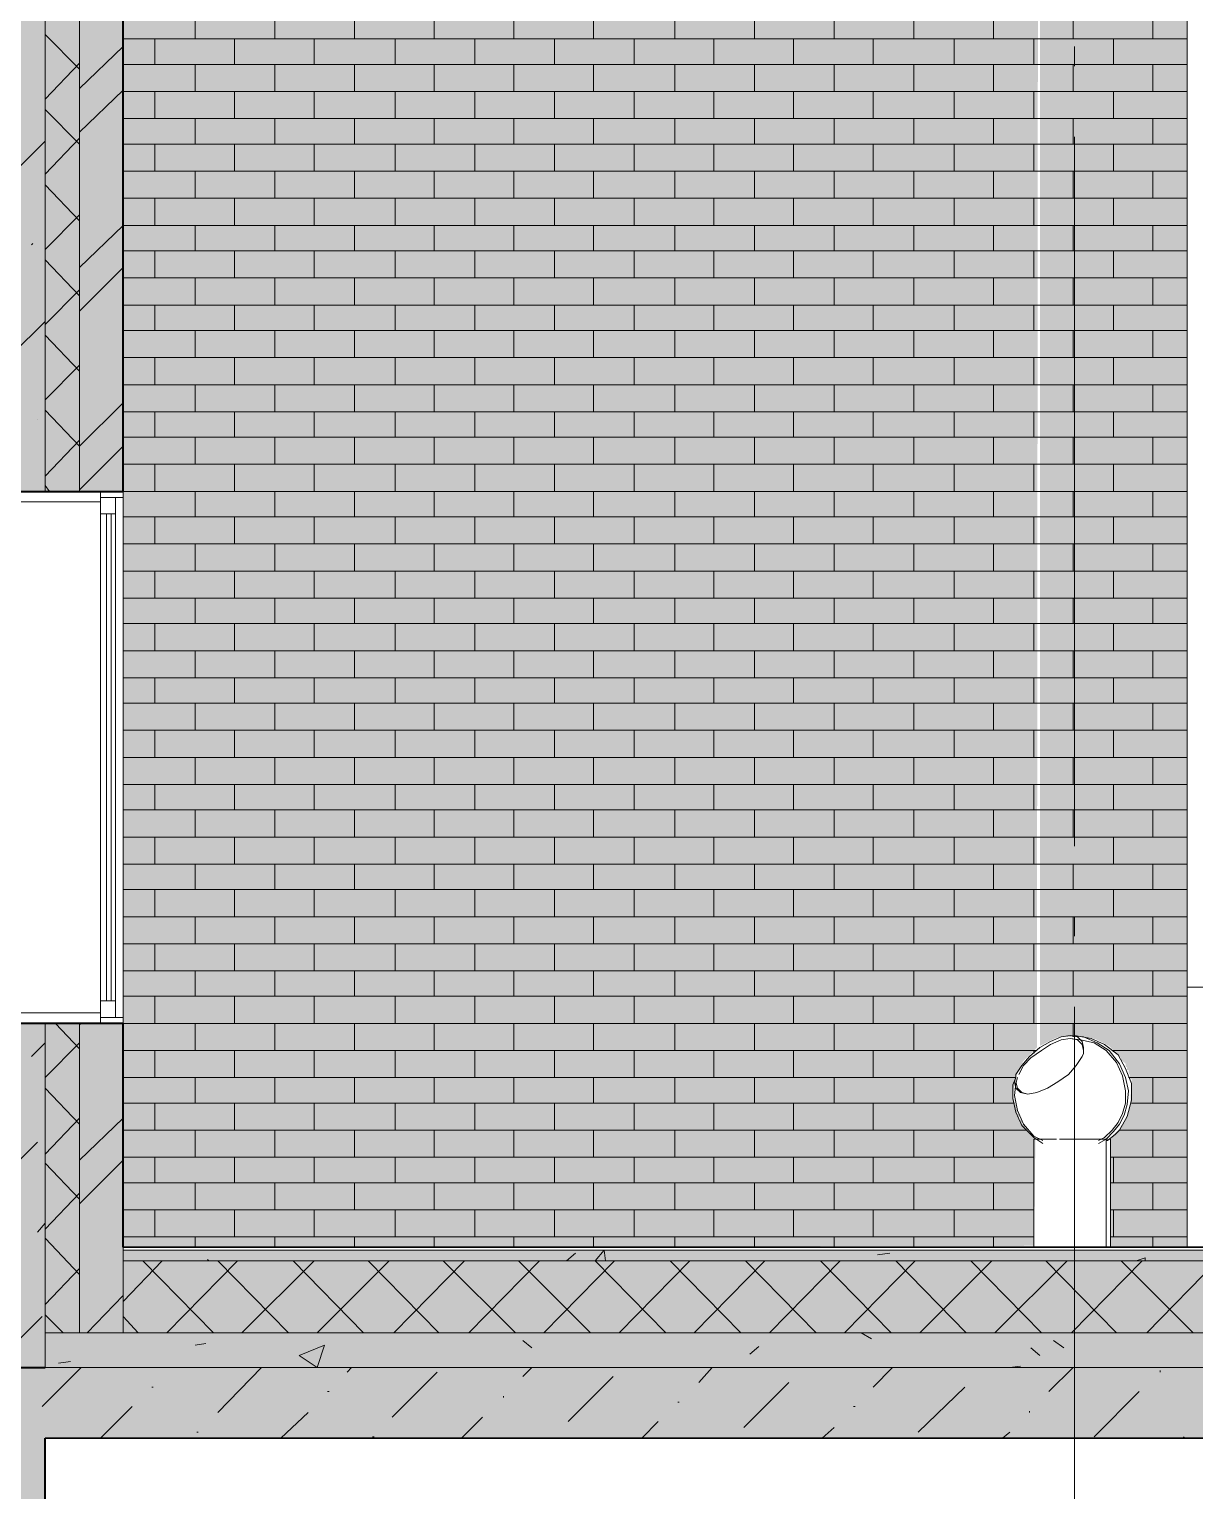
# Model space of a CAD drawing. Header units: millimetres. Extents: x -6983 to 114033, y -5968 to 36007.
# Drawn here: x 86035 to 89318, y 6187 to 10304 of the extents above; entities that cross this region are included whole.
import ezdxf

# ---------------------------------------------------------------- set-up
doc = ezdxf.new("R2010")
doc.units = ezdxf.units.MM
doc.layers.add('PDF _Геометрия', color=7, linetype='Continuous')
doc.layers.add('PDF _Сплошная заливка', color=7, linetype='Continuous', true_color=0xffffff)

msp = doc.modelspace()

# ---------------------------------------------------------------- hatches: boundary and pattern name
at = {"layer": 'PDF _Сплошная заливка', "transparency": 33554559}
h = msp.add_hatch(color=256, dxfattribs=at)
h.paths.add_polyline_path([(85880.3, 9002.4), (86079.3, 9002.4), (86079.3, 12105.4), (85880.3, 12105.4)])
h.paths.add_polyline_path([(86079.3, 7503.8), (85880.3, 7503.8), (85880.3, 6534.3), (86079.3, 6534.3)])
h = msp.add_hatch(color=256, dxfattribs=at)
h.paths.add_polyline_path([(86079.3, 9002.4), (86176.6, 9002.4), (86176.6, 12105.4), (86079.3, 12105.4)])
h.paths.add_polyline_path([(86176.6, 7503.8), (86079.3, 7503.8), (86079.3, 6631.7), (86176.6, 6631.7)])
h = msp.add_hatch(color=256, dxfattribs=at)
h.paths.add_polyline_path([(86176.6, 9002.4), (86299.4, 9002.4), (86299.4, 12105.4), (86176.6, 12105.4)])
h.paths.add_polyline_path([(86299.4, 7503.8), (86176.6, 7503.8), (86176.6, 6631.7), (86299.4, 6631.7)])
for points in [[(88873.2, 7436), (88877.5, 12105.4), (86299.4, 12105.4), (86299.4, 6873), (88864.8, 6877.2), (88869, 7182), (88856.3, 7194.7), (88847.8, 7194.7), (88847.8, 7203.2), (88843.6, 7207.4), (88839.4, 7207.4), (88839.4, 7215.9), (88835.1, 7220.1), (88830.9, 7220.1), (88830.9, 7228.6), (88826.7, 7232.8), (88822.4, 7232.8), (88822.4, 7249.8), (88818.2, 7249.8), (88818.2, 7262.5), (88814, 7262.5), (88814, 7275.2), (88809.7, 7275.2), (88809.7, 7287.9), (88805.5, 7292.1), (88809.7, 7342.9), (88818.2, 7368.3), (88822.4, 7372.5), (88835.1, 7397.9)], [(89080.7, 7182), (89080.7, 6873), (89296.6, 6873), (89296.6, 12105.4), (88881.7, 12105.4), (88881.7, 7440.3), (88924, 7461.4), (88936.7, 7465.7), (89004.5, 7465.7), (89029.9, 7461.4), (89042.6, 7457.2), (89076.4, 7440.3), (89110.3, 7406.4), (89110.3, 7397.9), (89114.5, 7397.9), (89123, 7389.5), (89123, 7381), (89127.2, 7381), (89127.2, 7372.5), (89131.5, 7372.5), (89131.5, 7359.8), (89135.7, 7359.8), (89135.7, 7347.1), (89139.9, 7347.1), (89135.7, 7266.7), (89131.5, 7254), (89114.5, 7220.1), (89110.3, 7215.9), (89106.1, 7207.4)], [(86299.4, 6864.5), (86299.4, 6834.9), (96980, 6834.9), (96980, 6864.5)], [(86299.4, 6834.9), (86299.4, 6631.7), (96980, 6631.7), (96980, 6834.9)], [(86079.3, 6631.7), (86079.3, 6534.3), (96980, 6534.3), (96980, 6631.7)], [(76880.3, 6534.3), (76880.3, 6335.4), (86079.3, 6335.4), (86079.3, 6534.3)], [(86079.3, 6534.3), (86079.3, 6335.4), (96980, 6335.4), (96980, 6534.3)]]:
    msp.add_hatch(color=256, dxfattribs=at).paths.add_polyline_path(points)
h = msp.add_hatch(color=256, dxfattribs=at)
h.paths.add_polyline_path([(86079.3, 1835.4), (85880.3, 1835.4), (85880.3, 235.2), (86079.3, 235.2)])
h.paths.add_polyline_path([(85880.3, 4472.7), (86079.3, 4472.7), (86079.3, 6335.4), (85880.3, 6335.4)])
h.paths.add_polyline_path([(85880.3, 2034.3), (86079.3, 2034.3), (86079.3, 2102.1), (85880.3, 2102.1)])

# ---------------------------------------------------------------- linework, layer by layer
at = {"layer": 'PDF _Геометрия', "lineweight": 40}
for points in [[(85880.3, 10903.1), (85880.3, 9002.4), (86299.4, 9002.4), (86299.4, 12105.4), (85880.3, 12105.4), (85880.3, 11445)], [(86299.4, 6873), (86299.4, 7503.8), (85880.3, 7503.8), (85880.3, 6534.3), (86079.3, 6534.3)], [(85880.3, 6335.4), (85880.3, 4472.7), (86079.3, 4472.7), (86079.3, 6335.4)]]:
    msp.add_lwpolyline(points, dxfattribs=at)
at = {"layer": 'PDF _Геометрия', "lineweight": 9}
for points in [[(86079.3, 12105.4), (86079.3, 9002.4)], [(86176.6, 12101.1), (86176.6, 12105.4), (86176.6, 9002.4)], [(86502.6, 10276.6), (86502.6, 10352.8)], [(86727, 10276.6), (86727, 10352.8)], [(86951.3, 10276.6), (86951.3, 10352.8)], [(87175.7, 10276.6), (87175.7, 10352.8)], [(87400.1, 10276.6), (87400.1, 10352.8)], [(87624.4, 10276.6), (87624.4, 10352.8)], [(87853, 10276.6), (87853, 10352.8)], [(88077.4, 10276.6), (88077.4, 10352.8)], [(88301.7, 10276.6), (88301.7, 10352.8)], [(88526.1, 10276.6), (88526.1, 10352.8)], [(88750.5, 10276.6), (88750.5, 10352.8)], [(88974.8, 10276.6), (88974.8, 10352.8)], [(89199.2, 10276.6), (89199.2, 10352.8)], [(86176.6, 10191.9), (86079.3, 10289.3)], [(86176.6, 10136.9), (86299.4, 10255.4)], [(86299.4, 10276.6), (88877.5, 10276.6), (89296.6, 10276.6)], [(86388.3, 10204.6), (86388.3, 10276.6)], [(86612.7, 10204.6), (86612.7, 10276.6)], [(86837, 10204.6), (86837, 10276.6)], [(87065.6, 10204.6), (87065.6, 10276.6)], [(87290, 10204.6), (87290, 10276.6)], [(87514.3, 10204.6), (87514.3, 10276.6)], [(87738.7, 10204.6), (87738.7, 10276.6)], [(87963.1, 10204.6), (87963.1, 10276.6)], [(88187.4, 10204.6), (88187.4, 10276.6)], [(88411.8, 10204.6), (88411.8, 10276.6)], [(88640.4, 10204.6), (88640.4, 10276.6)], [(88864.8, 10204.6), (88864.8, 10276.6)], [(89089.1, 10204.6), (89089.1, 10276.6)], [(86079.3, 10107.3), (86176.6, 10208.9)], [(86299.4, 10204.6), (88877.5, 10204.6), (89296.6, 10204.6)], [(86502.6, 10128.4), (86502.6, 10204.6)], [(86727, 10128.4), (86727, 10204.6)], [(86951.3, 10128.4), (86951.3, 10204.6)], [(87175.7, 10128.4), (87175.7, 10204.6)], [(87400.1, 10128.4), (87400.1, 10204.6)], [(87624.4, 10128.4), (87624.4, 10204.6)], [(87853, 10128.4), (87853, 10204.6)], [(88077.4, 10128.4), (88077.4, 10204.6)], [(88301.7, 10128.4), (88301.7, 10204.6)], [(88526.1, 10128.4), (88526.1, 10204.6)], [(88750.5, 10128.4), (88750.5, 10204.6)], [(88974.8, 10128.4), (88974.8, 10204.6)], [(89199.2, 10128.4), (89199.2, 10204.6)], [(86176.6, 10014.1), (86299.4, 10132.7)], [(86299.4, 10128.4), (88877.5, 10128.4), (89296.6, 10128.4)], [(86388.3, 10052.2), (86388.3, 10128.4)], [(86612.7, 10052.2), (86612.7, 10128.4)], [(86837, 10052.2), (86837, 10128.4)], [(87065.6, 10052.2), (87065.6, 10128.4)], [(87290, 10052.2), (87290, 10128.4)], [(87514.3, 10052.2), (87514.3, 10128.4)], [(87738.7, 10052.2), (87738.7, 10128.4)], [(87963.1, 10052.2), (87963.1, 10128.4)], [(88187.4, 10052.2), (88187.4, 10128.4)], [(88411.8, 10052.2), (88411.8, 10128.4)], [(88640.4, 10052.2), (88640.4, 10128.4)], [(88864.8, 10052.2), (88864.8, 10128.4)], [(89089.1, 10052.2), (89089.1, 10128.4)], [(86176.6, 9980.3), (86079.3, 10077.6)], [(86299.4, 10052.2), (88877.5, 10052.2), (89296.6, 10052.2)], [(86502.6, 9980.3), (86502.6, 10052.2)], [(86727, 9980.3), (86727, 10052.2)], [(86951.3, 9980.3), (86951.3, 10052.2)], [(87175.7, 9980.3), (87175.7, 10052.2)], [(87400.1, 9980.3), (87400.1, 10052.2)], [(87624.4, 9980.3), (87624.4, 10052.2)], [(87853, 9980.3), (87853, 10052.2)], [(88077.4, 9980.3), (88077.4, 10052.2)], [(88301.7, 9980.3), (88301.7, 10052.2)], [(88526.1, 9980.3), (88526.1, 10052.2)], [(88750.5, 9980.3), (88750.5, 10052.2)], [(88974.8, 9980.3), (88974.8, 10052.2)], [(89199.2, 9980.3), (89199.2, 10052.2)], [(85973.4, 9882.9), (86079.3, 9988.7)], [(86079.3, 9895.6), (86176.6, 9997.2)], [(86299.4, 9980.3), (88877.5, 9980.3), (89296.6, 9980.3)], [(86388.3, 9904.1), (86388.3, 9980.3)], [(86612.7, 9904.1), (86612.7, 9980.3)], [(86837, 9904.1), (86837, 9980.3)], [(87065.6, 9904.1), (87065.6, 9980.3)], [(87290, 9904.1), (87290, 9980.3)], [(87514.3, 9904.1), (87514.3, 9980.3)], [(87738.7, 9904.1), (87738.7, 9980.3)], [(87963.1, 9904.1), (87963.1, 9980.3)], [(88187.4, 9904.1), (88187.4, 9980.3)], [(88411.8, 9904.1), (88411.8, 9980.3)], [(88640.4, 9904.1), (88640.4, 9980.3)], [(88864.8, 9904.1), (88864.8, 9980.3)], [(89089.1, 9904.1), (89089.1, 9980.3)], [(86299.4, 9904.1), (88877.5, 9904.1), (89296.6, 9904.1)], [(86502.6, 9827.9), (86502.6, 9904.1)], [(86727, 9827.9), (86727, 9904.1)], [(86951.3, 9827.9), (86951.3, 9904.1)], [(87175.7, 9827.9), (87175.7, 9904.1)], [(87400.1, 9827.9), (87400.1, 9904.1)], [(87624.4, 9827.9), (87624.4, 9904.1)], [(87853, 9827.9), (87853, 9904.1)], [(88077.4, 9827.9), (88077.4, 9904.1)], [(88301.7, 9827.9), (88301.7, 9904.1)], [(88526.1, 9827.9), (88526.1, 9904.1)], [(88750.5, 9827.9), (88750.5, 9904.1)], [(88974.8, 9827.9), (88974.8, 9904.1)], [(89199.2, 9827.9), (89199.2, 9904.1)], [(86176.6, 9764.4), (86079.3, 9866)], [(86299.4, 9827.9), (88877.5, 9827.9), (89296.6, 9827.9)], [(86388.3, 9751.7), (86388.3, 9827.9)], [(86612.7, 9751.7), (86612.7, 9827.9)], [(86837, 9751.7), (86837, 9827.9)], [(87065.6, 9751.7), (87065.6, 9827.9)], [(87290, 9751.7), (87290, 9827.9)], [(87514.3, 9751.7), (87514.3, 9827.9)], [(87738.7, 9751.7), (87738.7, 9827.9)], [(87963.1, 9751.7), (87963.1, 9827.9)], [(88187.4, 9751.7), (88187.4, 9827.9)], [(88411.8, 9751.7), (88411.8, 9827.9)], [(88640.4, 9751.7), (88640.4, 9827.9)], [(88864.8, 9751.7), (88864.8, 9827.9)], [(89089.1, 9751.7), (89089.1, 9827.9)], [(86079.3, 9683.9), (86176.6, 9781.3)], [(86176.6, 9633.1), (86299.4, 9751.7), (88877.5, 9751.7), (89296.6, 9751.7)], [(86502.6, 9679.7), (86502.6, 9751.7)], [(86727, 9679.7), (86727, 9751.7)], [(86951.3, 9679.7), (86951.3, 9751.7)], [(87175.7, 9679.7), (87175.7, 9751.7)], [(87400.1, 9679.7), (87400.1, 9751.7)], [(87624.4, 9679.7), (87624.4, 9751.7)], [(87853, 9679.7), (87853, 9751.7)], [(88077.4, 9679.7), (88077.4, 9751.7)], [(88301.7, 9679.7), (88301.7, 9751.7)], [(88526.1, 9679.7), (88526.1, 9751.7)], [(88750.5, 9679.7), (88750.5, 9751.7)], [(88974.8, 9679.7), (88974.8, 9751.7)], [(89199.2, 9679.7), (89199.2, 9751.7)], [(86041.2, 9696.6), (86045.4, 9700.9)], [(86299.4, 9679.7), (88877.5, 9679.7), (89296.6, 9679.7)], [(86388.3, 9603.5), (86388.3, 9679.7)], [(86612.7, 9603.5), (86612.7, 9679.7)], [(86837, 9603.5), (86837, 9679.7)], [(87065.6, 9603.5), (87065.6, 9679.7)], [(87290, 9603.5), (87290, 9679.7)], [(87514.3, 9603.5), (87514.3, 9679.7)], [(87738.7, 9603.5), (87738.7, 9679.7)], [(87963.1, 9603.5), (87963.1, 9679.7)], [(88187.4, 9603.5), (88187.4, 9679.7)], [(88411.8, 9603.5), (88411.8, 9679.7)], [(88640.4, 9603.5), (88640.4, 9679.7)], [(88864.8, 9603.5), (88864.8, 9679.7)], [(89089.1, 9603.5), (89089.1, 9679.7)], [(86176.6, 9552.7), (86079.3, 9654.3)], [(86176.6, 9510.4), (86299.4, 9633.1)], [(86299.4, 9603.5), (88877.5, 9603.5), (89296.6, 9603.5)], [(86502.6, 9527.3), (86502.6, 9603.5)], [(86727, 9527.3), (86727, 9603.5)], [(86951.3, 9527.3), (86951.3, 9603.5)], [(87175.7, 9527.3), (87175.7, 9603.5)], [(87400.1, 9527.3), (87400.1, 9603.5)], [(87624.4, 9527.3), (87624.4, 9603.5)], [(87853, 9527.3), (87853, 9603.5)], [(88077.4, 9527.3), (88077.4, 9603.5)], [(88301.7, 9527.3), (88301.7, 9603.5)], [(88526.1, 9527.3), (88526.1, 9603.5)], [(88750.5, 9527.3), (88750.5, 9603.5)], [(88974.8, 9527.3), (88974.8, 9603.5)], [(89199.2, 9527.3), (89199.2, 9603.5)], [(86079.3, 9472.3), (86176.6, 9569.6)], [(86299.4, 9527.3), (88877.5, 9527.3), (89296.6, 9527.3)], [(86388.3, 9455.3), (86388.3, 9527.3)], [(86612.7, 9455.3), (86612.7, 9527.3)], [(86837, 9455.3), (86837, 9527.3)], [(87065.6, 9455.3), (87065.6, 9527.3)], [(87290, 9455.3), (87290, 9527.3)], [(87514.3, 9455.3), (87514.3, 9527.3)], [(87738.7, 9455.3), (87738.7, 9527.3)], [(87963.1, 9455.3), (87963.1, 9527.3)], [(88187.4, 9455.3), (88187.4, 9527.3)], [(88411.8, 9455.3), (88411.8, 9527.3)], [(88640.4, 9455.3), (88640.4, 9527.3)], [(88864.8, 9455.3), (88864.8, 9527.3)], [(89089.1, 9455.3), (89089.1, 9527.3)], [(85986.1, 9387.6), (86079.3, 9480.7)], [(86176.6, 9341), (86079.3, 9442.6)], [(86299.4, 9455.3), (88877.5, 9455.3), (89296.6, 9455.3)], [(86502.6, 9379.1), (86502.6, 9455.3)], [(86727, 9379.1), (86727, 9455.3)], [(86951.3, 9379.1), (86951.3, 9455.3)], [(87175.7, 9379.1), (87175.7, 9455.3)], [(87400.1, 9379.1), (87400.1, 9455.3)], [(87624.4, 9379.1), (87624.4, 9455.3)], [(87853, 9379.1), (87853, 9455.3)], [(88077.4, 9379.1), (88077.4, 9455.3)], [(88301.7, 9379.1), (88301.7, 9455.3)], [(88526.1, 9379.1), (88526.1, 9455.3)], [(88750.5, 9379.1), (88750.5, 9455.3)], [(88974.8, 9379.1), (88974.8, 9455.3)], [(89199.2, 9379.1), (89199.2, 9455.3)], [(86079.3, 9260.6), (86176.6, 9358)], [(86299.4, 9379.1), (88877.5, 9379.1), (89296.6, 9379.1)], [(86388.3, 9302.9), (86388.3, 9379.1)], [(86612.7, 9302.9), (86612.7, 9379.1)], [(86837, 9302.9), (86837, 9379.1)], [(87065.6, 9302.9), (87065.6, 9379.1)], [(87290, 9302.9), (87290, 9379.1)], [(87514.3, 9302.9), (87514.3, 9379.1)], [(87738.7, 9302.9), (87738.7, 9379.1)], [(87963.1, 9302.9), (87963.1, 9379.1)], [(88187.4, 9302.9), (88187.4, 9379.1)], [(88411.8, 9302.9), (88411.8, 9379.1)], [(88640.4, 9302.9), (88640.4, 9379.1)], [(88864.8, 9302.9), (88864.8, 9379.1)], [(89089.1, 9302.9), (89089.1, 9379.1)], [(86299.4, 9302.9), (88877.5, 9302.9), (89296.6, 9302.9)], [(86502.6, 9226.7), (86502.6, 9302.9)], [(86727, 9226.7), (86727, 9302.9)], [(86951.3, 9226.7), (86951.3, 9302.9)], [(87175.7, 9226.7), (87175.7, 9302.9)], [(87400.1, 9226.7), (87400.1, 9302.9)], [(87624.4, 9226.7), (87624.4, 9302.9)], [(87853, 9226.7), (87853, 9302.9)], [(88077.4, 9226.7), (88077.4, 9302.9)], [(88301.7, 9226.7), (88301.7, 9302.9)], [(88526.1, 9226.7), (88526.1, 9302.9)], [(88750.5, 9226.7), (88750.5, 9302.9)], [(88974.8, 9226.7), (88974.8, 9302.9)], [(89199.2, 9226.7), (89199.2, 9302.9)], [(86299.4, 9252.1), (86176.6, 9129.4), (86079.3, 9231)], [(86299.4, 9226.7), (88877.5, 9226.7), (89296.6, 9226.7)], [(86388.3, 9154.8), (86388.3, 9226.7)], [(86612.7, 9154.8), (86612.7, 9226.7)], [(86837, 9154.8), (86837, 9226.7)], [(87065.6, 9154.8), (87065.6, 9226.7)], [(87290, 9154.8), (87290, 9226.7)], [(87514.3, 9154.8), (87514.3, 9226.7)], [(87738.7, 9154.8), (87738.7, 9226.7)], [(87963.1, 9154.8), (87963.1, 9226.7)], [(88187.4, 9154.8), (88187.4, 9226.7)], [(88411.8, 9154.8), (88411.8, 9226.7)], [(88640.4, 9154.8), (88640.4, 9226.7)], [(88864.8, 9154.8), (88864.8, 9226.7)], [(89089.1, 9154.8), (89089.1, 9226.7)], [(86058.1, 9205.6), (86058.1, 9205.6)], [(86079.3, 9044.7), (86176.6, 9146.3)], [(86299.4, 9154.8), (88877.5, 9154.8), (89296.6, 9154.8)], [(86502.6, 9078.6), (86502.6, 9154.8)], [(86727, 9078.6), (86727, 9154.8)], [(86951.3, 9078.6), (86951.3, 9154.8)], [(87175.7, 9078.6), (87175.7, 9154.8)], [(87400.1, 9078.6), (87400.1, 9154.8)], [(87624.4, 9078.6), (87624.4, 9154.8)], [(87853, 9078.6), (87853, 9154.8)], [(88077.4, 9078.6), (88077.4, 9154.8)], [(88301.7, 9078.6), (88301.7, 9154.8)], [(88526.1, 9078.6), (88526.1, 9154.8)], [(88750.5, 9078.6), (88750.5, 9154.8)], [(88974.8, 9078.6), (88974.8, 9154.8)], [(89199.2, 9078.6), (89199.2, 9154.8)], [(86176.6, 9006.6), (86299.4, 9129.4)], [(86299.4, 9078.6), (88877.5, 9078.6), (89296.6, 9078.6)], [(86388.3, 9002.4), (86388.3, 9078.6)], [(86612.7, 9002.4), (86612.7, 9078.6)], [(86837, 9002.4), (86837, 9078.6)], [(87065.6, 9002.4), (87065.6, 9078.6)], [(87290, 9002.4), (87290, 9078.6)], [(87514.3, 9002.4), (87514.3, 9078.6)], [(87738.7, 9002.4), (87738.7, 9078.6)], [(87963.1, 9002.4), (87963.1, 9078.6)], [(88187.4, 9002.4), (88187.4, 9078.6)], [(88411.8, 9002.4), (88411.8, 9078.6)], [(88640.4, 9002.4), (88640.4, 9078.6)], [(88864.8, 9002.4), (88864.8, 9078.6)], [(89089.1, 9002.4), (89089.1, 9078.6)], [(86092, 9002.4), (86079.3, 9019.3)], [(86299.4, 9002.4), (88877.5, 9002.4), (89296.6, 9002.4)], [(86299.4, 8985.4), (86299.4, 7520.7)], [(86502.6, 8930.4), (86502.6, 9002.4)], [(86727, 8930.4), (86727, 9002.4)], [(86951.3, 8930.4), (86951.3, 9002.4)], [(87175.7, 8930.4), (87175.7, 9002.4)], [(87400.1, 8930.4), (87400.1, 9002.4)], [(87624.4, 8930.4), (87624.4, 9002.4)], [(87853, 8930.4), (87853, 9002.4)], [(88077.4, 8930.4), (88077.4, 9002.4)], [(88301.7, 8930.4), (88301.7, 9002.4)], [(88526.1, 8930.4), (88526.1, 9002.4)], [(88750.5, 8930.4), (88750.5, 9002.4)], [(88974.8, 8930.4), (88974.8, 9002.4)], [(89199.2, 8930.4), (89199.2, 9002.4)], [(86235.9, 8972.7), (85880.3, 8972.7), (85880.3, 7533.4), (86235.9, 7533.4)], [(86278.2, 8938.9), (86278.2, 7567.3)], [(86299.4, 8930.4), (88877.5, 8930.4), (89296.6, 8930.4)], [(86388.3, 8854.2), (86388.3, 8930.4)], [(86612.7, 8854.2), (86612.7, 8930.4)], [(86837, 8854.2), (86837, 8930.4)], [(87065.6, 8854.2), (87065.6, 8930.4)], [(87290, 8854.2), (87290, 8930.4)], [(87514.3, 8854.2), (87514.3, 8930.4)], [(87738.7, 8854.2), (87738.7, 8930.4)], [(87963.1, 8854.2), (87963.1, 8930.4)], [(88187.4, 8854.2), (88187.4, 8930.4)], [(88411.8, 8854.2), (88411.8, 8930.4)], [(88640.4, 8854.2), (88640.4, 8930.4)], [(88864.8, 8854.2), (88864.8, 8930.4)], [(89089.1, 8854.2), (89089.1, 8930.4)], [(86299.4, 8854.2), (88877.5, 8854.2), (89296.6, 8854.2)], [(86502.6, 8778), (86502.6, 8854.2)], [(86727, 8778), (86727, 8854.2)], [(86951.3, 8778), (86951.3, 8854.2)], [(87175.7, 8778), (87175.7, 8854.2)], [(87400.1, 8778), (87400.1, 8854.2)], [(87624.4, 8778), (87624.4, 8854.2)], [(87853, 8778), (87853, 8854.2)], [(88077.4, 8778), (88077.4, 8854.2)], [(88301.7, 8778), (88301.7, 8854.2)], [(88526.1, 8778), (88526.1, 8854.2)], [(88750.5, 8778), (88750.5, 8854.2)], [(88974.8, 8778), (88974.8, 8854.2)], [(89199.2, 8778), (89199.2, 8854.2)], [(86299.4, 8778), (88877.5, 8778), (89296.6, 8778)], [(86388.3, 8701.8), (86388.3, 8778)], [(86612.7, 8701.8), (86612.7, 8778)], [(86837, 8701.8), (86837, 8778)], [(87065.6, 8701.8), (87065.6, 8778)], [(87290, 8701.8), (87290, 8778)], [(87514.3, 8701.8), (87514.3, 8778)], [(87738.7, 8701.8), (87738.7, 8778)], [(87963.1, 8701.8), (87963.1, 8778)], [(88187.4, 8701.8), (88187.4, 8778)], [(88411.8, 8701.8), (88411.8, 8778)], [(88640.4, 8701.8), (88640.4, 8778)], [(88864.8, 8701.8), (88864.8, 8778)], [(89089.1, 8701.8), (89089.1, 8778)], [(86299.4, 8701.8), (88877.5, 8701.8), (89296.6, 8701.8)], [(86502.6, 8629.8), (86502.6, 8701.8)], [(86727, 8629.8), (86727, 8701.8)], [(86951.3, 8629.8), (86951.3, 8701.8)], [(87175.7, 8629.8), (87175.7, 8701.8)], [(87400.1, 8629.8), (87400.1, 8701.8)], [(87624.4, 8629.8), (87624.4, 8701.8)], [(87853, 8629.8), (87853, 8701.8)], [(88077.4, 8629.8), (88077.4, 8701.8)], [(88301.7, 8629.8), (88301.7, 8701.8)], [(88526.1, 8629.8), (88526.1, 8701.8)], [(88750.5, 8629.8), (88750.5, 8701.8)], [(88974.8, 8629.8), (88974.8, 8701.8)], [(89199.2, 8629.8), (89199.2, 8701.8)], [(86299.4, 8629.8), (88877.5, 8629.8), (89296.6, 8629.8)], [(86388.3, 8553.6), (86388.3, 8629.8)], [(86612.7, 8553.6), (86612.7, 8629.8)], [(86837, 8553.6), (86837, 8629.8)], [(87065.6, 8553.6), (87065.6, 8629.8)], [(87290, 8553.6), (87290, 8629.8)], [(87514.3, 8553.6), (87514.3, 8629.8)], [(87738.7, 8553.6), (87738.7, 8629.8)], [(87963.1, 8553.6), (87963.1, 8629.8)], [(88187.4, 8553.6), (88187.4, 8629.8)], [(88411.8, 8553.6), (88411.8, 8629.8)], [(88640.4, 8553.6), (88640.4, 8629.8)], [(88864.8, 8553.6), (88864.8, 8629.8)], [(89089.1, 8553.6), (89089.1, 8629.8)], [(86299.4, 8553.6), (88877.5, 8553.6), (89296.6, 8553.6)], [(86502.6, 8477.4), (86502.6, 8553.6)], [(86727, 8477.4), (86727, 8553.6)], [(86951.3, 8477.4), (86951.3, 8553.6)], [(87175.7, 8477.4), (87175.7, 8553.6)], [(87400.1, 8477.4), (87400.1, 8553.6)], [(87624.4, 8477.4), (87624.4, 8553.6)], [(87853, 8477.4), (87853, 8553.6)], [(88077.4, 8477.4), (88077.4, 8553.6)], [(88301.7, 8477.4), (88301.7, 8553.6)], [(88526.1, 8477.4), (88526.1, 8553.6)], [(88750.5, 8477.4), (88750.5, 8553.6)], [(88974.8, 8477.4), (88974.8, 8553.6)], [(89199.2, 8477.4), (89199.2, 8553.6)], [(86299.4, 8477.4), (88877.5, 8477.4), (89296.6, 8477.4)], [(86388.3, 8405.5), (86388.3, 8477.4)], [(86612.7, 8405.5), (86612.7, 8477.4)], [(86837, 8405.5), (86837, 8477.4)], [(87065.6, 8405.5), (87065.6, 8477.4)], [(87290, 8405.5), (87290, 8477.4)], [(87514.3, 8405.5), (87514.3, 8477.4)], [(87738.7, 8405.5), (87738.7, 8477.4)], [(87963.1, 8405.5), (87963.1, 8477.4)], [(88187.4, 8405.5), (88187.4, 8477.4)], [(88411.8, 8405.5), (88411.8, 8477.4)], [(88640.4, 8405.5), (88640.4, 8477.4)], [(88864.8, 8405.5), (88864.8, 8477.4)], [(89089.1, 8405.5), (89089.1, 8477.4)], [(86299.4, 8405.5), (88877.5, 8405.5), (89296.6, 8405.5)], [(86502.6, 8329.3), (86502.6, 8405.5)], [(86727, 8329.3), (86727, 8405.5)], [(86951.3, 8329.3), (86951.3, 8405.5)], [(87175.7, 8329.3), (87175.7, 8405.5)], [(87400.1, 8329.3), (87400.1, 8405.5)], [(87624.4, 8329.3), (87624.4, 8405.5)], [(87853, 8329.3), (87853, 8405.5)], [(88077.4, 8329.3), (88077.4, 8405.5)], [(88301.7, 8329.3), (88301.7, 8405.5)], [(88526.1, 8329.3), (88526.1, 8405.5)], [(88750.5, 8329.3), (88750.5, 8405.5)], [(88974.8, 8329.3), (88974.8, 8405.5)], [(89199.2, 8329.3), (89199.2, 8405.5)], [(86299.4, 8329.3), (88877.5, 8329.3), (89296.6, 8329.3)], [(86388.3, 8253.1), (86388.3, 8329.3)], [(86612.7, 8253.1), (86612.7, 8329.3)], [(86837, 8253.1), (86837, 8329.3)], [(87065.6, 8253.1), (87065.6, 8329.3)], [(87290, 8253.1), (87290, 8329.3)], [(87514.3, 8253.1), (87514.3, 8329.3)], [(87738.7, 8253.1), (87738.7, 8329.3)], [(87963.1, 8253.1), (87963.1, 8329.3)], [(88187.4, 8253.1), (88187.4, 8329.3)], [(88411.8, 8253.1), (88411.8, 8329.3)], [(88640.4, 8253.1), (88640.4, 8329.3)], [(88864.8, 8253.1), (88864.8, 8329.3)], [(89089.1, 8253.1), (89089.1, 8329.3)], [(86299.4, 8253.1), (88877.5, 8253.1), (89296.6, 8253.1)], [(86502.6, 8176.9), (86502.6, 8253.1)], [(86727, 8176.9), (86727, 8253.1)], [(86951.3, 8176.9), (86951.3, 8253.1)], [(87175.7, 8176.9), (87175.7, 8253.1)], [(87400.1, 8176.9), (87400.1, 8253.1)], [(87624.4, 8176.9), (87624.4, 8253.1)], [(87853, 8176.9), (87853, 8253.1)], [(88077.4, 8176.9), (88077.4, 8253.1)], [(88301.7, 8176.9), (88301.7, 8253.1)], [(88526.1, 8176.9), (88526.1, 8253.1)], [(88750.5, 8176.9), (88750.5, 8253.1)], [(88974.8, 8176.9), (88974.8, 8253.1)], [(89199.2, 8176.9), (89199.2, 8253.1)], [(86299.4, 8176.9), (88877.5, 8176.9), (89296.6, 8176.9)], [(86388.3, 8104.9), (86388.3, 8176.9)], [(86612.7, 8104.9), (86612.7, 8176.9)], [(86837, 8104.9), (86837, 8176.9)], [(87065.6, 8104.9), (87065.6, 8176.9)], [(87290, 8104.9), (87290, 8176.9)], [(87514.3, 8104.9), (87514.3, 8176.9)], [(87738.7, 8104.9), (87738.7, 8176.9)], [(87963.1, 8104.9), (87963.1, 8176.9)], [(88187.4, 8104.9), (88187.4, 8176.9)], [(88411.8, 8104.9), (88411.8, 8176.9)], [(88640.4, 8104.9), (88640.4, 8176.9)], [(88864.8, 8104.9), (88864.8, 8176.9)], [(89089.1, 8104.9), (89089.1, 8176.9)], [(86299.4, 8104.9), (88877.5, 8104.9), (89296.6, 8104.9)], [(86502.6, 8028.7), (86502.6, 8104.9)], [(86727, 8028.7), (86727, 8104.9)], [(86951.3, 8028.7), (86951.3, 8104.9)], [(87175.7, 8028.7), (87175.7, 8104.9)], [(87400.1, 8028.7), (87400.1, 8104.9)], [(87624.4, 8028.7), (87624.4, 8104.9)], [(87853, 8028.7), (87853, 8104.9)], [(88077.4, 8028.7), (88077.4, 8104.9)], [(88301.7, 8028.7), (88301.7, 8104.9)], [(88526.1, 8028.7), (88526.1, 8104.9)], [(88750.5, 8028.7), (88750.5, 8104.9)], [(88974.8, 8028.7), (88974.8, 8104.9)], [(89199.2, 8028.7), (89199.2, 8104.9)], [(86299.4, 8028.7), (88877.5, 8028.7), (89296.6, 8028.7)], [(86388.3, 7952.5), (86388.3, 8028.7)], [(86612.7, 7952.5), (86612.7, 8028.7)], [(86837, 7952.5), (86837, 8028.7)], [(87065.6, 7952.5), (87065.6, 8028.7)], [(87290, 7952.5), (87290, 8028.7)], [(87514.3, 7952.5), (87514.3, 8028.7)], [(87738.7, 7952.5), (87738.7, 8028.7)], [(87963.1, 7952.5), (87963.1, 8028.7)], [(88187.4, 7952.5), (88187.4, 8028.7)], [(88411.8, 7952.5), (88411.8, 8028.7)], [(88640.4, 7952.5), (88640.4, 8028.7)], [(88864.8, 7952.5), (88864.8, 8028.7)], [(89089.1, 7952.5), (89089.1, 8028.7)], [(86299.4, 7952.5), (88877.5, 7952.5), (89296.6, 7952.5)], [(86502.6, 7880.5), (86502.6, 7952.5)], [(86727, 7880.5), (86727, 7952.5)], [(86951.3, 7880.5), (86951.3, 7952.5)], [(87175.7, 7880.5), (87175.7, 7952.5)], [(87400.1, 7880.5), (87400.1, 7952.5)], [(87624.4, 7880.5), (87624.4, 7952.5)], [(87853, 7880.5), (87853, 7952.5)], [(88077.4, 7880.5), (88077.4, 7952.5)], [(88301.7, 7880.5), (88301.7, 7952.5)], [(88526.1, 7880.5), (88526.1, 7952.5)], [(88750.5, 7880.5), (88750.5, 7952.5)], [(88974.8, 7880.5), (88974.8, 7952.5)], [(89199.2, 7880.5), (89199.2, 7952.5)], [(86299.4, 7880.5), (88877.5, 7880.5), (89296.6, 7880.5)], [(86388.3, 7804.3), (86388.3, 7880.5)], [(86612.7, 7804.3), (86612.7, 7880.5)], [(86837, 7804.3), (86837, 7880.5)], [(87065.6, 7804.3), (87065.6, 7880.5)], [(87290, 7804.3), (87290, 7880.5)], [(87514.3, 7804.3), (87514.3, 7880.5)], [(87738.7, 7804.3), (87738.7, 7880.5)], [(87963.1, 7804.3), (87963.1, 7880.5)], [(88187.4, 7804.3), (88187.4, 7880.5)], [(88411.8, 7804.3), (88411.8, 7880.5)], [(88640.4, 7804.3), (88640.4, 7880.5)], [(88864.8, 7804.3), (88864.8, 7880.5)], [(89089.1, 7804.3), (89089.1, 7880.5)], [(86299.4, 7804.3), (88877.5, 7804.3), (89296.6, 7804.3)], [(86502.6, 7728.1), (86502.6, 7804.3)], [(86727, 7728.1), (86727, 7804.3)], [(86951.3, 7728.1), (86951.3, 7804.3)], [(87175.7, 7728.1), (87175.7, 7804.3)], [(87400.1, 7728.1), (87400.1, 7804.3)], [(87624.4, 7728.1), (87624.4, 7804.3)], [(87853, 7728.1), (87853, 7804.3)], [(88077.4, 7728.1), (88077.4, 7804.3)], [(88301.7, 7728.1), (88301.7, 7804.3)], [(88526.1, 7728.1), (88526.1, 7804.3)], [(88750.5, 7728.1), (88750.5, 7804.3)], [(88974.8, 7728.1), (88974.8, 7804.3)], [(89199.2, 7728.1), (89199.2, 7804.3)], [(86299.4, 7728.1), (88877.5, 7728.1), (89296.6, 7728.1)], [(86388.3, 7651.9), (86388.3, 7728.1)], [(86612.7, 7651.9), (86612.7, 7728.1)], [(86837, 7651.9), (86837, 7728.1)], [(87065.6, 7651.9), (87065.6, 7728.1)], [(87290, 7651.9), (87290, 7728.1)], [(87514.3, 7651.9), (87514.3, 7728.1)], [(87738.7, 7651.9), (87738.7, 7728.1)], [(87963.1, 7651.9), (87963.1, 7728.1)], [(88187.4, 7651.9), (88187.4, 7728.1)], [(88411.8, 7651.9), (88411.8, 7728.1)], [(88640.4, 7651.9), (88640.4, 7728.1)], [(88864.8, 7651.9), (88864.8, 7728.1)], [(89089.1, 7651.9), (89089.1, 7728.1)], [(86299.4, 7651.9), (88877.5, 7651.9), (89296.6, 7651.9)], [(86502.6, 7580), (86502.6, 7651.9)], [(86727, 7580), (86727, 7651.9)], [(86951.3, 7580), (86951.3, 7651.9)], [(87175.7, 7580), (87175.7, 7651.9)], [(87400.1, 7580), (87400.1, 7651.9)], [(87624.4, 7580), (87624.4, 7651.9)], [(87853, 7580), (87853, 7651.9)], [(88077.4, 7580), (88077.4, 7651.9)], [(88301.7, 7580), (88301.7, 7651.9)], [(88526.1, 7580), (88526.1, 7651.9)], [(88750.5, 7580), (88750.5, 7651.9)], [(88974.8, 7580), (88974.8, 7651.9)], [(89199.2, 7580), (89199.2, 7651.9)], [(86299.4, 7580), (88877.5, 7580), (89296.6, 7580)], [(86388.3, 7503.8), (86388.3, 7580)], [(86612.7, 7503.8), (86612.7, 7580)], [(86837, 7503.8), (86837, 7580)], [(87065.6, 7503.8), (87065.6, 7580)], [(87290, 7503.8), (87290, 7580)], [(87514.3, 7503.8), (87514.3, 7580)], [(87738.7, 7503.8), (87738.7, 7580)], [(87963.1, 7503.8), (87963.1, 7580)], [(88187.4, 7503.8), (88187.4, 7580)], [(88411.8, 7503.8), (88411.8, 7580)], [(88640.4, 7503.8), (88640.4, 7580)], [(88864.8, 7503.8), (88864.8, 7580)], [(89089.1, 7503.8), (89089.1, 7580)], [(96979.8, 6534.3), (86079.3, 6534.3), (86079.3, 6631.7), (86176.6, 6631.7), (86176.6, 6873), (86176.6, 7503.8)], [(86079.3, 7503.8), (86079.3, 6873)], [(86176.6, 7431.8), (86108.9, 7503.8)], [(86176.6, 7499.5), (86180.9, 7503.8)], [(86299.4, 7503.8), (88877.5, 7503.8), (89296.6, 7503.8)], [(86502.6, 7427.6), (86502.6, 7503.8)], [(86727, 7427.6), (86727, 7503.8)], [(86951.3, 7427.6), (86951.3, 7503.8)], [(87175.7, 7427.6), (87175.7, 7503.8)], [(87400.1, 7427.6), (87400.1, 7503.8)], [(87624.4, 7427.6), (87624.4, 7503.8)], [(87853, 7427.6), (87853, 7503.8)], [(88077.4, 7427.6), (88077.4, 7503.8)], [(88301.7, 7427.6), (88301.7, 7503.8)], [(88526.1, 7427.6), (88526.1, 7503.8)], [(88750.5, 7427.6), (88750.5, 7503.8)], [(88974.8, 7465.7), (88974.8, 7503.8)], [(89199.2, 7427.6), (89199.2, 7503.8)], [(86041.2, 7410.6), (86079.3, 7448.7)], [(86079.3, 7351.4), (86176.6, 7448.7)], [(86299.4, 7427.6), (88873.2, 7427.6)], [(86388.3, 7351.4), (86388.3, 7427.6)], [(86612.7, 7351.4), (86612.7, 7427.6)], [(86837, 7351.4), (86837, 7427.6)], [(87065.6, 7351.4), (87065.6, 7427.6)], [(87290, 7351.4), (87290, 7427.6)], [(87514.3, 7351.4), (87514.3, 7427.6)], [(87738.7, 7351.4), (87738.7, 7427.6)], [(87963.1, 7351.4), (87963.1, 7427.6)], [(88187.4, 7351.4), (88187.4, 7427.6)], [(88411.8, 7351.4), (88411.8, 7427.6)], [(88640.4, 7351.4), (88640.4, 7427.6)], [(88864.8, 7419.1), (88864.8, 7427.6)], [(89084.9, 7427.6), (89296.6, 7427.6)], [(89089.1, 7423.3), (89089.1, 7427.6)], [(86299.4, 7351.4), (88814, 7351.4)], [(86502.6, 7279.4), (86502.6, 7351.4)], [(86727, 7279.4), (86727, 7351.4)], [(86951.3, 7279.4), (86951.3, 7351.4)], [(87175.7, 7279.4), (87175.7, 7351.4)], [(87400.1, 7279.4), (87400.1, 7351.4)], [(87624.4, 7279.4), (87624.4, 7351.4)], [(87853, 7279.4), (87853, 7351.4)], [(88077.4, 7279.4), (88077.4, 7351.4)], [(88301.7, 7279.4), (88301.7, 7351.4)], [(88526.1, 7279.4), (88526.1, 7351.4)], [(88750.5, 7279.4), (88750.5, 7351.4)], [(89131.5, 7351.4), (89296.6, 7351.4)], [(89199.2, 7279.4), (89199.2, 7351.4)], [(86176.6, 7220.1), (86079.3, 7321.7)], [(86299.4, 7279.4), (88809.7, 7279.4)], [(86388.3, 7203.2), (86388.3, 7279.4)], [(86612.7, 7203.2), (86612.7, 7279.4)], [(86837, 7203.2), (86837, 7279.4)], [(87065.6, 7203.2), (87065.6, 7279.4)], [(87290, 7203.2), (87290, 7279.4)], [(87514.3, 7203.2), (87514.3, 7279.4)], [(87738.7, 7203.2), (87738.7, 7279.4)], [(87963.1, 7203.2), (87963.1, 7279.4)], [(88187.4, 7203.2), (88187.4, 7279.4)], [(88411.8, 7203.2), (88411.8, 7279.4)], [(88640.4, 7203.2), (88640.4, 7279.4)], [(89139.9, 7279.4), (89296.6, 7279.4)], [(86079.3, 7135.5), (86176.6, 7237.1)], [(86176.6, 7118.5), (86299.4, 7237.1)], [(85931.1, 7042.3), (86058.1, 7169.3)], [(86299.4, 7203.2), (88843.6, 7203.2)], [(86502.6, 7127), (86502.6, 7203.2)], [(86727, 7127), (86727, 7203.2)], [(86951.3, 7127), (86951.3, 7203.2)], [(87175.7, 7127), (87175.7, 7203.2)], [(87400.1, 7127), (87400.1, 7203.2)], [(87624.4, 7127), (87624.4, 7203.2)], [(87853, 7127), (87853, 7203.2)], [(88077.4, 7127), (88077.4, 7203.2)], [(88301.7, 7127), (88301.7, 7203.2)], [(88526.1, 7127), (88526.1, 7203.2)], [(88750.5, 7127), (88750.5, 7203.2)], [(89106.1, 7203.2), (89296.6, 7203.2)], [(89199.2, 7127), (89199.2, 7203.2)], [(86299.4, 7127), (88864.8, 7127), (88864.8, 7055), (86299.4, 7055)], [(86388.3, 7055), (86388.3, 7127)], [(86612.7, 7055), (86612.7, 7127)], [(86837, 7055), (86837, 7127)], [(87065.6, 7055), (87065.6, 7127)], [(87290, 7055), (87290, 7127)], [(87514.3, 7055), (87514.3, 7127)], [(87738.7, 7055), (87738.7, 7127)], [(87963.1, 7055), (87963.1, 7127)], [(88187.4, 7055), (88187.4, 7127)], [(88411.8, 7055), (88411.8, 7127)], [(88640.4, 7055), (88640.4, 7127)], [(89080.7, 7127), (89296.6, 7127)], [(89089.1, 7055), (89089.1, 7127)], [(86176.6, 7008.5), (86079.3, 7110.1)], [(86176.6, 6995.8), (86299.4, 7118.5)], [(86502.6, 6978.8), (86502.6, 7055)], [(86727, 6978.8), (86727, 7055)], [(86951.3, 6978.8), (86951.3, 7055)], [(87175.7, 6978.8), (87175.7, 7055)], [(87400.1, 6978.8), (87400.1, 7055)], [(87624.4, 6978.8), (87624.4, 7055)], [(87853, 6978.8), (87853, 7055)], [(88077.4, 6978.8), (88077.4, 7055)], [(88301.7, 6978.8), (88301.7, 7055)], [(88526.1, 6978.8), (88526.1, 7055)], [(88750.5, 6978.8), (88750.5, 7055)], [(89080.7, 7055), (89296.6, 7055)], [(89199.2, 6978.8), (89199.2, 7055)], [(86079.3, 6923.8), (86176.6, 7025.4)], [(86299.4, 6978.8), (88864.8, 6978.8), (88864.8, 6902.6), (86299.4, 6902.6)], [(86388.3, 6902.6), (86388.3, 6978.8)], [(86612.7, 6902.6), (86612.7, 6978.8)], [(86837, 6902.6), (86837, 6978.8)], [(87065.6, 6902.6), (87065.6, 6978.8)], [(87290, 6902.6), (87290, 6978.8)], [(87514.3, 6902.6), (87514.3, 6978.8)], [(87738.7, 6902.6), (87738.7, 6978.8)], [(87963.1, 6902.6), (87963.1, 6978.8)], [(88187.4, 6902.6), (88187.4, 6978.8)], [(88411.8, 6902.6), (88411.8, 6978.8)], [(88640.4, 6902.6), (88640.4, 6978.8)], [(89080.7, 6978.8), (89296.6, 6978.8)], [(89089.1, 6902.6), (89089.1, 6978.8)], [(86058.1, 6915.3), (86079.3, 6940.7)], [(86176.6, 6796.8), (86079.3, 6898.4)], [(86502.6, 6873), (86502.6, 6902.6)], [(86727, 6873), (86727, 6902.6)], [(86951.3, 6873), (86951.3, 6902.6)], [(87175.7, 6873), (87175.7, 6902.6)], [(87400.1, 6873), (87400.1, 6902.6)], [(87624.4, 6873), (87624.4, 6902.6)], [(87853, 6873), (87853, 6902.6)], [(88077.4, 6873), (88077.4, 6902.6)], [(88301.7, 6873), (88301.7, 6902.6)], [(88526.1, 6873), (88526.1, 6902.6)], [(88750.5, 6873), (88750.5, 6902.6)], [(89080.7, 6902.6), (89296.6, 6902.6)], [(89199.2, 6873), (89199.2, 6902.6)], [(86299.4, 6864.5), (96979.8, 6864.5), (96979.8, 6873), (96979.8, 6864.5), (96979.8, 6834.9), (96979.8, 6631.7), (96979.8, 6534.3), (96979.8, 6631.7), (86299.4, 6631.7)], [(96979.8, 6864.5), (96979.8, 6834.9), (86299.4, 6834.9)], [(86299.4, 6720.6), (86409.5, 6834.9)], [(86553.4, 6631.7), (86354.4, 6834.9)], [(86422.2, 6631.7), (86621.1, 6834.9)], [(86536.5, 6839.1), (86540.7, 6834.9)], [(86765.1, 6631.7), (86566.1, 6834.9)], [(86633.8, 6631.7), (86837, 6834.9)], [(86976.7, 6631.7), (86777.8, 6834.9)], [(86845.5, 6631.7), (87048.7, 6834.9)], [(86930.2, 6864.5), (86938.6, 6864.5)], [(86938.6, 6864.5), (86938.6, 6864.5)], [(87188.4, 6631.7), (86989.4, 6834.9)], [(87061.4, 6631.7), (87260.4, 6834.9)], [(87404.3, 6631.7), (87201.1, 6834.9)], [(87273.1, 6631.7), (87472, 6834.9)], [(87615.9, 6631.7), (87412.8, 6834.9)], [(87484.7, 6631.7), (87683.7, 6834.9)], [(87548.2, 6834.9), (87573.6, 6856.1)], [(87827.6, 6631.7), (87628.6, 6834.9), (87654, 6864.5), (87658.3, 6834.9)], [(87696.4, 6864.5), (87700.6, 6864.5)], [(87696.4, 6631.7), (87895.3, 6834.9)], [(87700.6, 6864.5), (87700.6, 6864.5)], [(88039.3, 6631.7), (87840.3, 6834.9)], [(87908, 6631.7), (88107, 6834.9)], [(88250.9, 6631.7), (88052, 6834.9)], [(88119.7, 6631.7), (88318.7, 6834.9)], [(88462.6, 6631.7), (88263.6, 6834.9)], [(88331.4, 6631.7), (88530.3, 6834.9)], [(88424.5, 6851.8), (88458.4, 6856.1)], [(88674.3, 6631.7), (88475.3, 6834.9)], [(88543, 6631.7), (88746.2, 6834.9)], [(88885.9, 6631.7), (88687, 6834.9)], [(88754.7, 6631.7), (88957.9, 6834.9)], [(89097.6, 6631.7), (88898.6, 6834.9)], [(88970.6, 6631.7), (89169.6, 6834.9)], [(89313.5, 6631.7), (89110.3, 6834.9)], [(89152.6, 6834.9), (89178, 6843.4), (89178, 6834.9)], [(89182.3, 6631.7), (89381.2, 6834.9)], [(86079.3, 6712.1), (86176.6, 6813.7)], [(86197.8, 6631.7), (86299.4, 6737.5)], [(85943.8, 6551.3), (86070.8, 6678.3)], [(86130.1, 6631.7), (86079.3, 6682.5)], [(86341.7, 6631.7), (86299.4, 6678.3)], [(86176.6, 6631.7), (86079.3, 6631.7), (86079.3, 6534.3)], [(88377.9, 6631.7), (88407.6, 6614.8)], [(86502.6, 6597.8), (86532.2, 6602.1)], [(87425.5, 6610.5), (87450.9, 6589.4)], [(88064.7, 6572.4), (88090.1, 6593.6)], [(88856.3, 6589.4), (88881.7, 6568.2)], [(88919.8, 6610.5), (88949.4, 6589.4)], [(86117.4, 6547), (86151.2, 6551.3)], [(86070.8, 6424.3), (86079.3, 6432.7), (86180.9, 6534.3)], [(86566.1, 6407.3), (86688.9, 6534.3)], [(86930.2, 6521.6), (86942.9, 6534.3)], [(87057.2, 6394.6), (87184.2, 6521.6)], [(87425.5, 6508.9), (87450.9, 6534.3)], [(87552.4, 6381.9), (87679.4, 6508.9)], [(87920.7, 6492), (87958.8, 6534.3)], [(88411.8, 6479.3), (88466.8, 6534.3)], [(88797, 6534.3), (88826.7, 6538.6)], [(88907.1, 6466.6), (88974.8, 6534.3)], [(89220.4, 6521.6), (89220.4, 6525.9)], [(86379.8, 6479.3), (86384.1, 6479.3)], [(86875.1, 6466.6), (86879.4, 6466.6)], [(88047.7, 6365), (88174.7, 6492)], [(88538.8, 6352.3), (88670, 6479.3)], [(89034.1, 6339.6), (89161.1, 6466.6)], [(86235.9, 6335.4), (86324.8, 6424.3)], [(87370.4, 6449.7), (87370.4, 6453.9)], [(87861.5, 6437), (87865.7, 6437)], [(88356.8, 6424.3), (88361, 6424.3)], [(86743.9, 6335.4), (86820.1, 6407.3)], [(87251.9, 6335.4), (87311.2, 6394.6)], [(87759.9, 6335.4), (87806.4, 6381.9)], [(88852.1, 6407.3), (88852.1, 6411.6)], [(86506.8, 6352.3), (86511.1, 6352.3)], [(88267.9, 6335.4), (88301.7, 6365)], [(88775.9, 6335.4), (88797, 6352.3)], [(87002.1, 6339.6), (87006.4, 6339.6)], [(89283.9, 6335.4), (89288.1, 6339.6)]]:
    msp.add_lwpolyline(points, dxfattribs=at)
at = {"layer": 'PDF _Геометрия', "lineweight": 18}
for points in [[(86299.4, 12105.4), (88877.5, 12105.4), (89296.6, 12105.4), (89296.6, 6873), (89080.7, 6873)], [(86299.4, 9002.4), (86299.4, 7503.8)], [(98779, 7605.4), (89296.6, 7605.4)], [(86079.3, 6631.7), (86079.3, 6873)], [(86299.4, 6873), (88864.8, 6873)], [(91878.9, 6335.4), (89080.7, 6335.4)]]:
    msp.add_lwpolyline(points, dxfattribs=at)
at = {"layer": 'PDF _Геометрия', "lineweight": 20}
for points in [[(88979.1, 10200.4), (88979.1, 10255.4)], [(88979.1, 8003.3), (88979.1, 10001.4)], [(88979.1, 7749.3), (88979.1, 7804.3)], [(88979.1, 5548), (88979.1, 7550.3)]]:
    msp.add_lwpolyline(points, dxfattribs=at)
at = {"layer": 'PDF _Геометрия', "lineweight": 13}
for points in [[(86235.9, 8972.7), (86235.9, 9002.4), (85880.3, 9002.4), (85880.3, 8972.7)], [(86299.4, 8985.4), (86299.4, 9002.4), (86235.9, 9002.4), (86235.9, 8985.4)], [(86278.2, 8938.9), (86278.2, 8985.4), (86235.9, 8985.4), (86235.9, 8938.9)], [(86265.5, 7567.3), (86265.5, 8938.9), (86252.8, 8938.9), (86252.8, 7567.3)], [(86278.2, 7520.7), (86278.2, 7567.3), (86235.9, 7567.3), (86235.9, 7520.7)], [(86235.9, 7503.8), (86235.9, 7533.4), (85880.3, 7533.4), (85880.3, 7503.8)], [(86299.4, 7503.8), (86299.4, 7520.7), (86235.9, 7520.7), (86235.9, 7503.8)]]:
    msp.add_lwpolyline(points, close=True, dxfattribs=at)
at = {"layer": 'PDF _Геометрия', "lineweight": 18}
for points in [[(86299.4, 7503.8), (86299.4, 9002.4)], [(89296.6, 7503.8), (89296.6, 9002.4)]]:
    msp.add_lwpolyline(points, close=True, dxfattribs=at)
at = {"layer": 'PDF _Геометрия', "lineweight": 9}
for points in [[(86235.9, 7567.3), (86235.9, 8938.9)], [(86176.6, 6631.7), (86299.4, 6631.7), (86299.4, 6834.9), (86299.4, 6864.5), (86299.4, 6873), (86299.4, 6864.5), (86299.4, 6834.9), (86299.4, 6631.7)], [(86866.7, 6597.8), (86845.5, 6534.3), (86794.7, 6568.2)]]:
    msp.add_lwpolyline(points, close=True, dxfattribs=at)
at = {"layer": 'PDF _Геометрия', "color": 253, "lineweight": 9, "true_color": 0xababab}
for points in [[(88890.2, 7165.1), (88864.8, 7182), (88830.9, 7215.9), (88814, 7254), (88805.5, 7292.1), (88805.5, 7330.2), (88814, 7351.4), (88814, 7359.8), (88830.9, 7385.2), (88852.1, 7410.6), (88881.7, 7436), (88911.3, 7453), (88941, 7465.7), (88966.4, 7469.9)], [(89046.8, 7165.1), (89068, 7177.8), (89089.1, 7199), (89106.1, 7220.1), (89118.8, 7245.5), (89127.2, 7275.2), (89131.5, 7313.3), (89123, 7351.4), (89106.1, 7389.5), (89076.4, 7427.6), (89042.6, 7448.7), (89004.5, 7465.7), (88966.4, 7469.9), (88987.5, 7465.7), (89000.2, 7453), (89004.5, 7436), (89004.5, 7419.1), (89000.2, 7410.6), (88983.3, 7385.2), (88962.1, 7359.8), (88932.5, 7338.7), (88902.9, 7321.7), (88873.2, 7309), (88847.8, 7304.8), (88830.9, 7309), (88818.2, 7321.7), (88814, 7338.7)], [(88966.4, 7461.4), (88941, 7457.2), (88911.3, 7444.5), (88885.9, 7427.6), (88856.3, 7406.4), (88835.1, 7385.2), (88822.4, 7359.8)], [(88966.4, 7469.9), (88966.4, 7469.9)], [(89046.8, 7173.6), (89063.7, 7182), (89084.9, 7203.2), (89101.8, 7224.4), (89114.5, 7249.8), (89123, 7279.4), (89123, 7313.3), (89114.5, 7355.6), (89097.6, 7393.7), (89068, 7427.6), (89034.1, 7448.7), (88996, 7457.2), (88966.4, 7461.4), (88987.5, 7457.2), (89000.2, 7444.5), (89004.5, 7427.6)], [(88979.1, 7469.9), (89025.6, 7461.4), (89063.7, 7444.5), (89101.8, 7414.9), (89123, 7376.8), (89139.9, 7334.4), (89139.9, 7287.9), (89127.2, 7241.3), (89106.1, 7203.2), (89093.4, 7190.5), (89072.2, 7173.6), (89068, 7173.6)], [(88890.2, 7173.6), (88864.8, 7186.3), (88835.1, 7220.1), (88818.2, 7258.2), (88809.7, 7300.6), (88814, 7334.4), (88818.2, 7351.4)], [(88814, 7351.4), (88809.7, 7338.7), (88814, 7321.7), (88826.7, 7309), (88847.8, 7304.8)], [(88864.8, 7177.8), (88864.8, 7177.8)], [(88936.7, 7177.8), (88953.7, 7177.8), (88987.5, 7177.8), (89021.4, 7177.8), (89046.8, 7177.8), (89059.5, 7177.8), (89063.7, 7177.8), (89068, 7177.8), (89068, 6873), (89063.7, 6873), (89046.8, 6873), (89021.4, 6873), (88987.5, 6873), (88953.7, 6873), (88919.8, 6873), (88890.2, 6873), (88873.2, 6873), (88864.8, 6873), (88864.8, 7177.8), (88869, 7177.8), (88864.8, 7177.8)], [(88873.2, 7177.8), (88873.2, 7177.8)], [(88873.2, 7177.8), (88890.2, 7177.8), (88919.8, 7177.8), (88928.3, 7177.8)], [(89068, 7177.8), (89068, 7177.8)], [(89068, 6873), (89072.2, 6873), (89080.7, 6873), (89080.7, 7177.8), (89076.4, 7177.8)], [(89068, 7177.8), (89072.2, 7177.8)]]:
    msp.add_lwpolyline(points, dxfattribs=at)
at = {"layer": 'PDF _Геометрия', "lineweight": 30}
for points in [[(96979.8, 6873), (86299.4, 6873)], [(86079.3, 6534.3), (85880.3, 6534.3), (85880.3, 6602.1), (81380.3, 6602.1), (81380.3, 6534.3), (77079.3, 6534.3), (81160.2, 6534.3), (81160.2, 6602.1), (77079.3, 6602.1), (77079.3, 6534.3)], [(86079.3, 6335.4), (91878.9, 6335.4)]]:
    msp.add_lwpolyline(points, dxfattribs=at)

doc.saveas('drawing.dxf')
